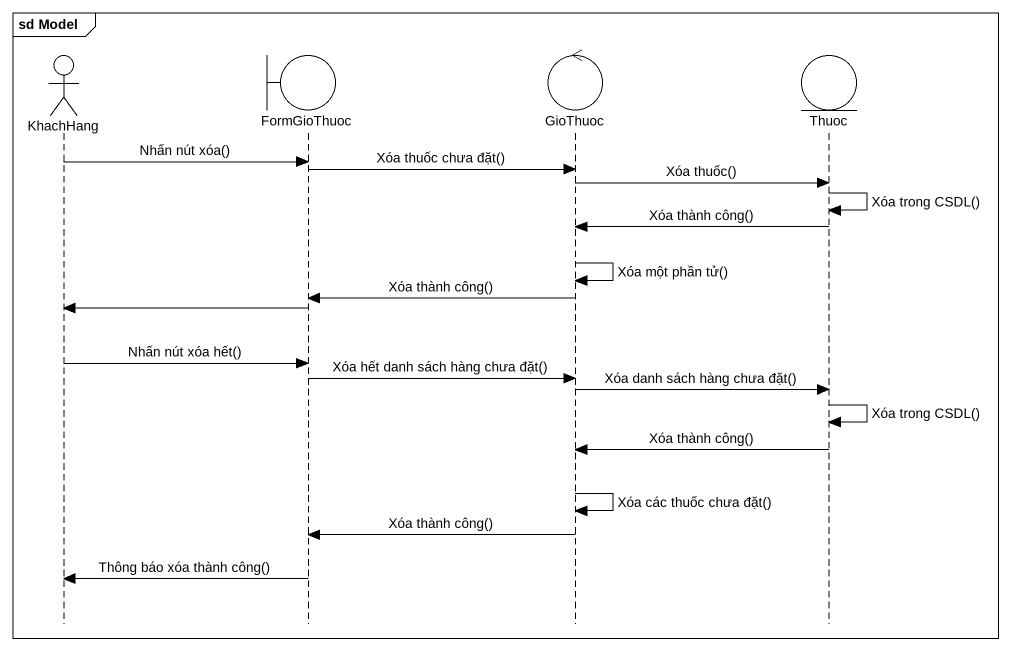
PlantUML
@startuml
mainframe sd Model
hide footbox
actor KhachHang
boundary FormGioThuoc
control GioThuoc
entity Thuoc

KhachHang -> FormGioThuoc : Nhấn nút xóa()
FormGioThuoc -> GioThuoc : Xóa thuốc chưa đặt()
GioThuoc -> Thuoc : Xóa thuốc()
Thuoc -> Thuoc : Xóa trong CSDL()
Thuoc -> GioThuoc : Xóa thành công()
GioThuoc -> GioThuoc : Xóa một phần tử()
GioThuoc -> FormGioThuoc : Xóa thành công()
FormGioThuoc -> KhachHang
KhachHang -> FormGioThuoc : Nhấn nút xóa hết()
FormGioThuoc -> GioThuoc : Xóa hết danh sách hàng chưa đặt()
GioThuoc -> Thuoc : Xóa danh sách hàng chưa đặt()
Thuoc -> Thuoc : Xóa trong CSDL()
Thuoc -> GioThuoc : Xóa thành công()
GioThuoc -> GioThuoc : Xóa các thuốc chưa đặt()
GioThuoc -> FormGioThuoc : Xóa thành công()
FormGioThuoc -> KhachHang : Thông báo xóa thành công()
@enduml
